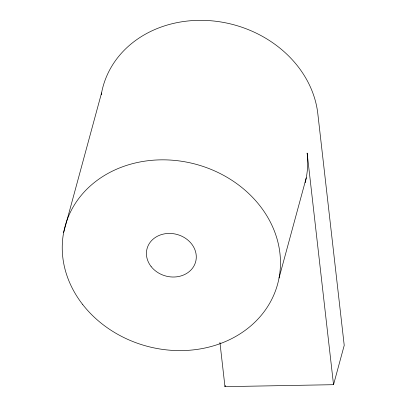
<?xml version="1.0" encoding="UTF-8"?>
<svg xmlns="http://www.w3.org/2000/svg" width="407" height="407" viewBox="0 0 407 407"><rect width="100%" height="100%" fill="white"/><g stroke="black" fill="none" stroke-linecap="round" stroke-linejoin="round"><path stroke-width="0.61" d="M63.665 232.433L101.567 92.928M101.236 94.78A110.134 94.205 15.2 0 1 211.559 20.808A110.134 94.205 15.2 0 1 317.826 113.757L344.225 345.36L333.537 384.686L224.964 386.65L225.295 385.429M279.039 278.012L306.257 177.834M333.537 384.686L307.143 153.083A110.134 94.205 15.2 0 1 305.164 182.743M219.928 342.44L224.964 386.65M82.758 304.604A110.134 94.205 15.2 0 0 270.813 301.205A110.134 94.205 15.2 0 0 160.48 159.854A110.134 94.205 15.2 0 0 82.758 304.604M151.099 266.509A25.173 21.535 15.2 0 0 194.083 265.735A25.173 21.535 15.2 0 0 168.864 233.425A25.173 21.535 15.2 0 0 151.099 266.509"/></g></svg>
